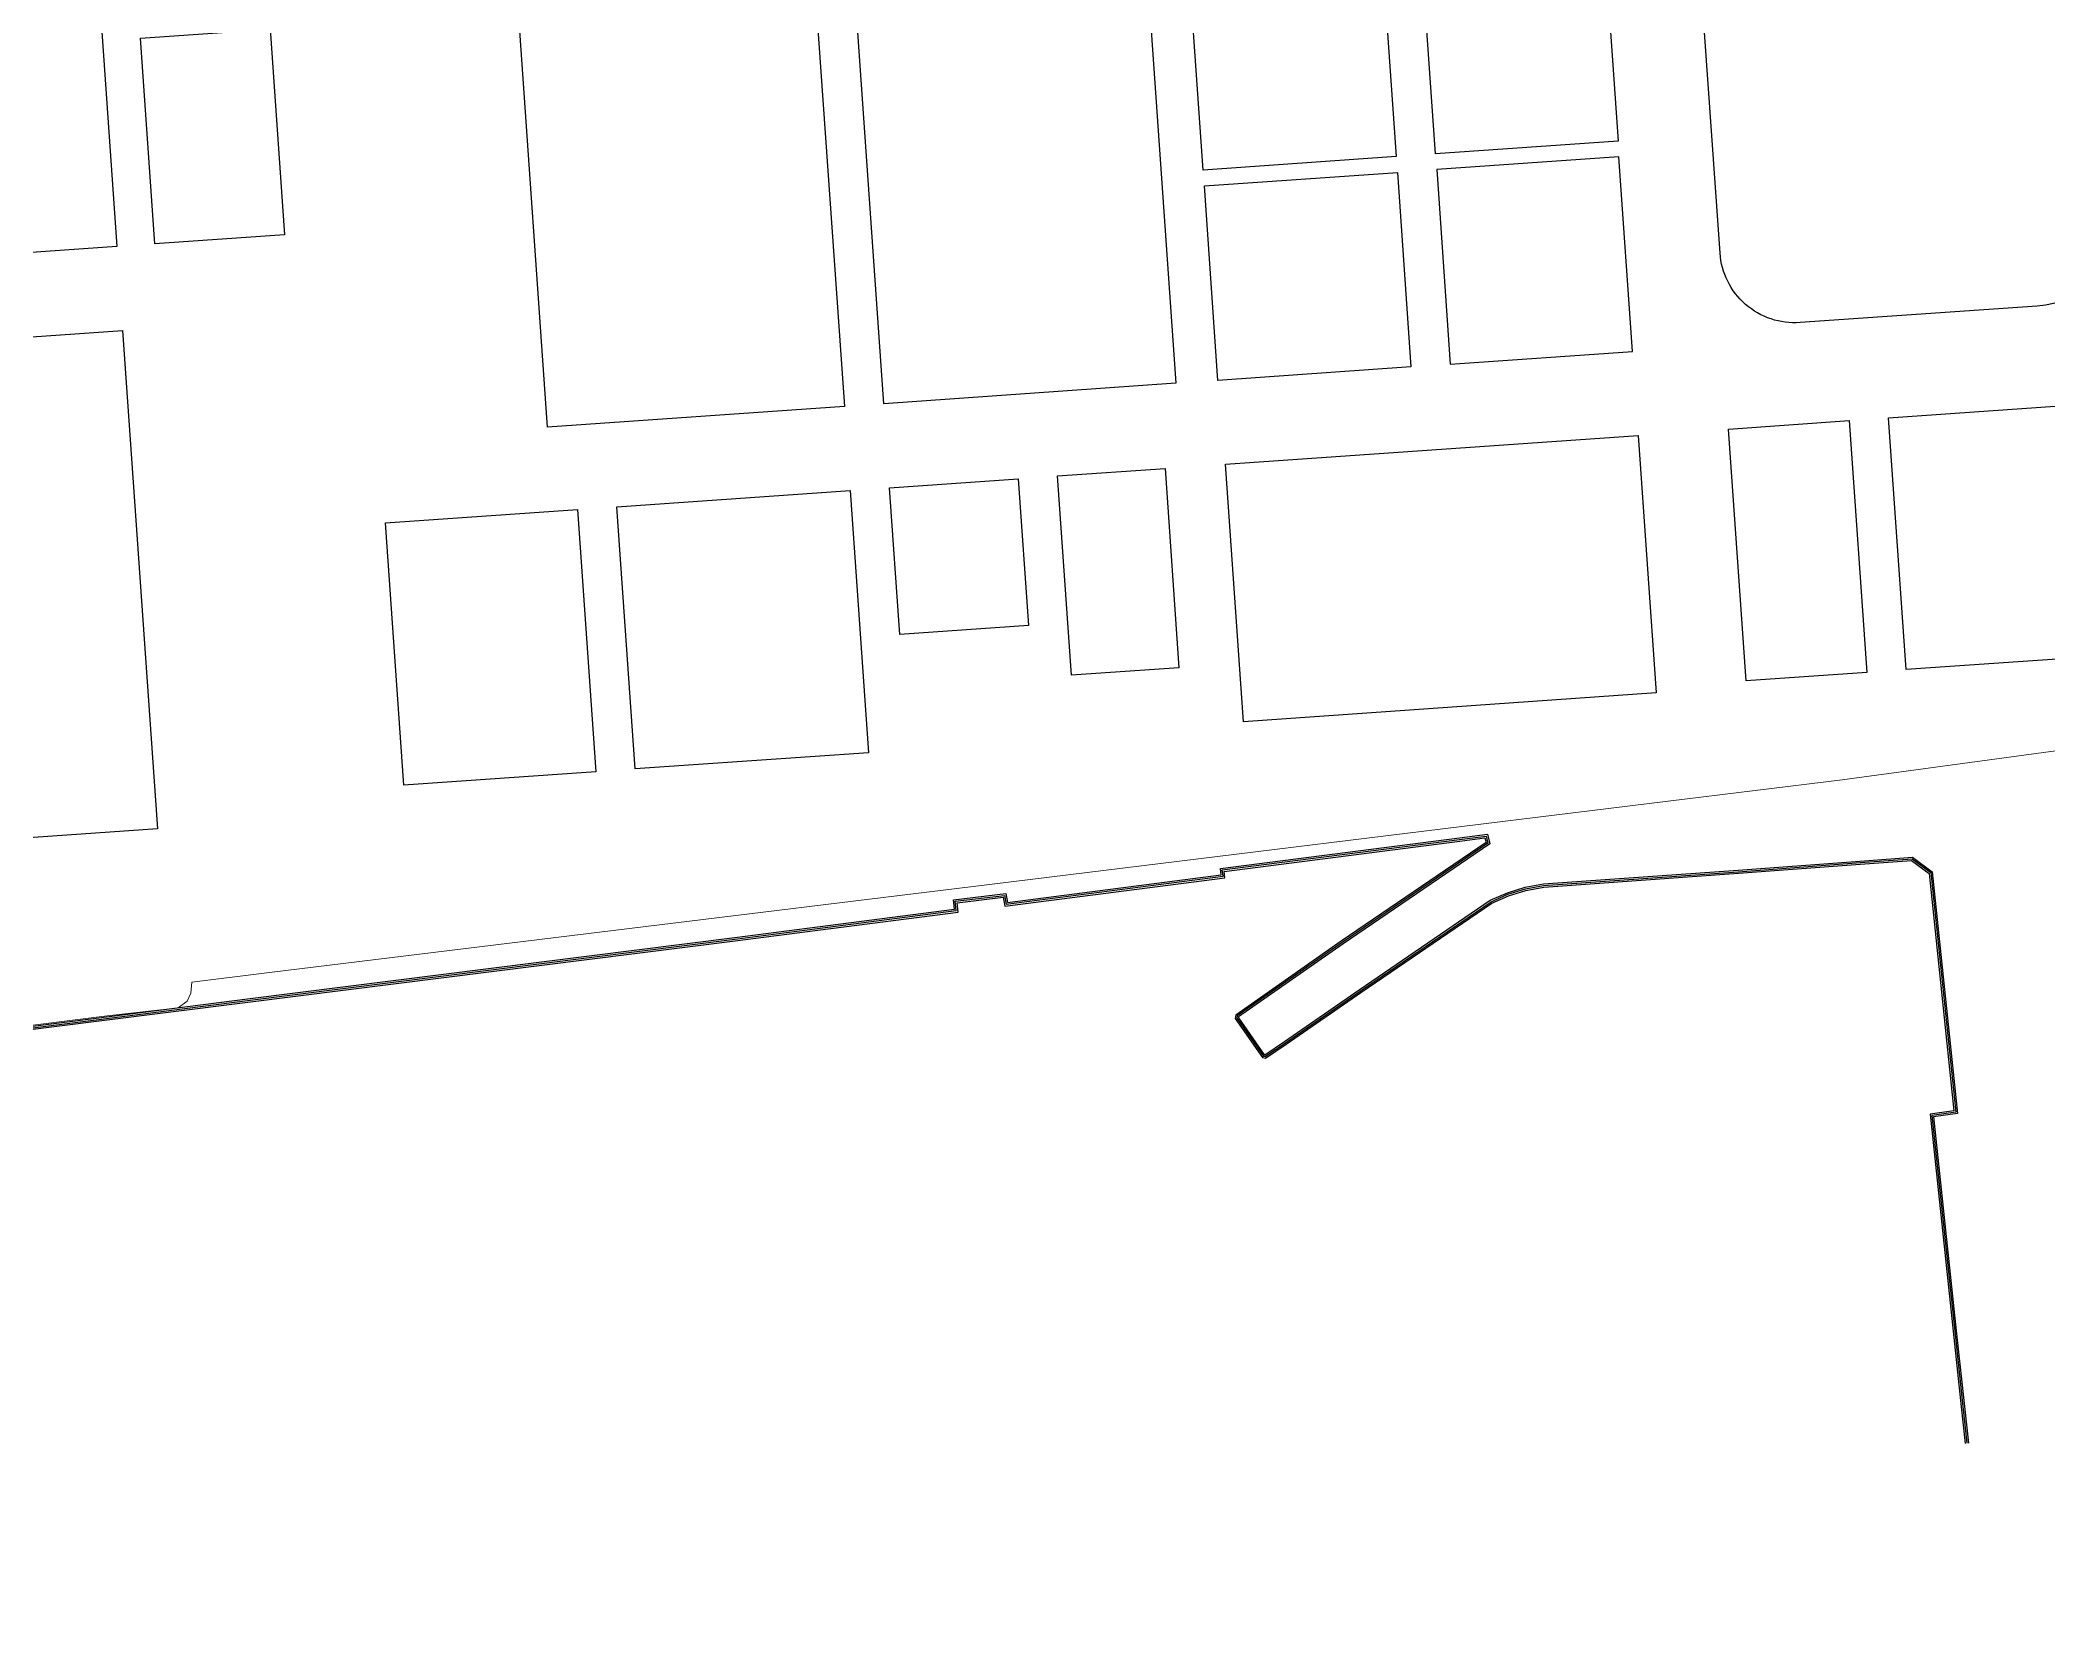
# Model space of a CAD drawing. Header units: millimetres. Extents: x 832508 to 836017, y 816085 to 819654.
# Drawn here: x 834900 to 835276.3, y 817853.6 to 818149.4 of the extents above; entities that cross this region are included whole.
import ezdxf

# ---------------------------------------------------------------- set-up
doc = ezdxf.new("R2010")
doc.units = ezdxf.units.MM
doc.header["$LTSCALE"] = 10
doc.linetypes.add('HIDDEN', pattern=[9.525, 6.35, -3.175])
doc.layers.add('DLN030_1', color=1, linetype='Continuous')
doc.layers.add('DLN956__', color=4, linetype='Continuous')
doc.layers.add('DLN_140', color=1, linetype='Continuous', lineweight=5)
doc.layers.add('DW-TITLE', color=7, linetype='Continuous', lineweight=0)
doc.styles.get("Standard").update_dxf_attribs({"font": 'arial.ttf'})
doc.dimstyles.new('ISO-25', dxfattribs={"dimtxt": 2.5, "dimasz": 2.5, "dimexe": 1.25, "dimexo": 0.625, "dimtad": 1, "dimdec": 3, "dimdsep": 46, "dimtxsty": 'Standard', "dimcen": 2.5, "dimadec": 4, "dimazin": 0, "dimtfac": 1, "dimtdec": 3, "dimtmove": 2, "dimatfit": 3, "dimfxl": 0, "dimarcsym": 0})

# ---------------------------------------------------------------- blocks, each defined once
blk = doc.blocks.new('seawall')
at = {"layer": 'DLN956__', "color": 6, "linetype": 'Continuous', "lineweight": 30, "flags": 128}
for points in [[(834855.89, 817959.2), (834910.44, 817966.08), (834938.8, 817969.66), (835030.16, 817981.18), (835045.64, 817983.18), (835071.35, 817986.48), (835071.17, 817988.24), (835080.94, 817989.42), (835081.26, 817987.76), (835121.35, 817992.92), (835121.2, 817994.11), (835166, 817999.87), (835171.23, 818000.54), (835171.67, 817998.77), (835144.19, 817980.02), (835124.61, 817966.29), (835124.58, 817966.15), (835129.42, 817959.2), (835129.53, 817959.18), (835133.19, 817961.7), (835147.2, 817971.35), (835171.76, 817988.16), (835174.97, 817989.58), (835178.31, 817990.61), (835181.74, 817991.24), (835218.23, 817993.83), (835241.93, 817995.59), (835250.92, 817996.26), (835254.61, 817993.52), (835259.34, 817948.16), (835254.87, 817947.57), (835259.12, 817907.41), (835260.65, 817893.27), (835261.38, 817886.39)], [(834855.93, 817958.9), (834910.48, 817965.78), (834938.83, 817969.36), (835030.2, 817980.89), (835045.68, 817982.88), (835071.68, 817986.22), (835071.5, 817987.98), (835080.7, 817989.09), (835081.02, 817987.42), (835121.69, 817992.66), (835121.54, 817993.85), (835166.03, 817999.57), (835171, 818000.21), (835171.33, 817998.9), (835144.02, 817980.27), (835124.33, 817966.47), (835124.27, 817966.08), (835129.24, 817958.93), (835129.59, 817958.86), (835133.36, 817961.45), (835147.37, 817971.11), (835171.91, 817987.9), (835175.08, 817989.3), (835178.38, 817990.32), (835181.78, 817990.94), (835218.25, 817993.53), (835241.95, 817995.29), (835250.83, 817995.95), (835254.32, 817993.36), (835259.02, 817948.42), (835254.54, 817947.83), (835258.82, 817907.38), (835260.35, 817893.24), (835261.08, 817886.36)]]:
    blk.add_lwpolyline(points, dxfattribs=at)
at = {"layer": 'DLN956__', "color": 2, "linetype": 'Continuous', "lineweight": 30, "flags": 128}
blk.add_lwpolyline([(834855.97, 817958.6), (834910.52, 817965.49), (834938.87, 817969.06), (835030.24, 817980.59), (835045.72, 817982.58), (835072.01, 817985.96), (835071.83, 817987.71), (835080.45, 817988.76), (835080.77, 817987.09), (835122.03, 817992.4), (835121.87, 817993.59), (835166.07, 817999.27), (835170.78, 817999.88), (835170.99, 817999.03), (835143.85, 817980.52), (835124.06, 817966.64), (835123.95, 817966.01), (835129.06, 817958.66), (835129.66, 817958.54), (835133.53, 817961.21), (835147.54, 817970.86), (835172.05, 817987.63), (835175.18, 817989.02), (835178.45, 817990.03), (835181.81, 817990.64), (835218.28, 817993.23), (835241.97, 817994.99), (835250.74, 817995.64), (835254.04, 817993.2), (835258.69, 817948.67), (835254.22, 817948.09), (835258.52, 817907.35), (835260.05, 817893.21), (835260.78, 817886.33)], dxfattribs=at)
blk = doc.blocks.new('*D29')
at = {"layer": 'Defpoints', "color": 0}
for p in [(834415.7, 817921.93), (834411.59, 817916.81), (834435.92, 817897.31)]:
    blk.add_point(p, dxfattribs=at)
at = {"layer": 'DLN030_1', "color": 0, "linetype": 'Continuous', "lineweight": -2}
for p, q in [((834802.44, 818404.52), (835197.4, 818897.36)), ((834826.77, 818385.02), (835221.72, 818877.86)), ((834440.03, 817902.44), (834415.7, 817921.93))]:
    blk.add_line(p, q, dxfattribs=at)
at = {"layer": 'DLN030_1', "color": 0, "insert": (835796.63, 819620.17), "char_height": 2.5, "attachment_point": 5, "rotation": 321.2916}
blk.add_mtext('30 m', dxfattribs=at)
blk = doc.blocks.new('*D30')
at = {"layer": 'Defpoints', "color": 0}
for p in [(834403.14, 817932), (834399.03, 817926.87), (834411.59, 817916.81)]:
    blk.add_point(p, dxfattribs=at)
at = {"layer": 'DLN030_1', "color": 0, "linetype": 'Continuous', "lineweight": -2}
for p, q in [((834789.88, 818414.59), (835184.84, 818907.42)), ((834802.44, 818404.52), (835197.4, 818897.36)), ((834415.7, 817921.93), (834403.14, 817932))]:
    blk.add_line(p, q, dxfattribs=at)
at = {"layer": 'DLN030_1', "color": 0, "insert": (834410.87, 817928.73), "char_height": 2.5, "attachment_point": 5, "rotation": 321.2916}
blk.add_mtext('AEL TUNNEL', dxfattribs=at)
blk = doc.blocks.new('*D31')
at = {"layer": 'Defpoints', "color": 0}
for p in [(834378.92, 817951.41), (834374.81, 817946.29), (834399.03, 817926.87)]:
    blk.add_point(p, dxfattribs=at)
at = {"layer": 'DLN030_1', "color": 0, "linetype": 'Continuous', "lineweight": -2}
for p, q in [((834765.66, 818434), (835160.61, 818926.84)), ((834789.88, 818414.59), (835184.84, 818907.42)), ((834403.14, 817932), (834378.92, 817951.41))]:
    blk.add_line(p, q, dxfattribs=at)
at = {"layer": 'DLN030_1', "color": 0, "insert": (835759.79, 819649.69), "char_height": 2.5, "attachment_point": 5, "rotation": 321.2916}
blk.add_mtext('30 m', dxfattribs=at)
blk = doc.blocks.new('Key_Plan')
at = {"layer": 'DW-TITLE'}
blk.add_line((34.743, -23.119), (34.513, -23.135), dxfattribs=at)
at = {"layer": 'DW-TITLE', "linetype": 'Continuous', "lineweight": 30, "flags": 128}
blk.add_lwpolyline([(51.674, -14.186, -0.414214), (52.435, -13.31), (56.229, -13.045, -0.520567), (57.075, -14.09), (56.369, -16.55, -0.315299), (55.33, -17.392), (52.733, -17.574, -0.414214), (51.857, -16.812)], format="xyb", close=True, dxfattribs=at)
at = {"layer": 'DW-TITLE', "linetype": 'Continuous', "lineweight": 30}
for points in [[(50.587, -13.396), (50.74, -15.586), (48.742, -15.725), (48.589, -13.536)], [(46.044, -13.714), (48.158, -13.566), (48.311, -15.755), (46.197, -15.903)], [(45.584, -13.746), (45.898, -18.239), (42.697, -18.463), (42.383, -13.97)], [(34.121, -14.23), (34.297, -16.741), (30.494, -17.007), (30.325, -14.495)], [(34.559, -14.459), (35.978, -14.36), (36.136, -16.612), (34.716, -16.711)], [(50.899, -17.89), (50.75, -15.758), (48.754, -15.898), (48.903, -18.029)], [(48.323, -15.928), (48.472, -18.059), (46.358, -18.207), (46.209, -16.076)], [(34.361, -17.66), (34.743, -23.119), (31.031, -23.378), (30.649, -17.92)], [(55.891, -18.465), (56.084, -21.223), (53.895, -21.376), (53.702, -18.618)], [(53.271, -18.648), (53.464, -21.406), (52.142, -21.498), (51.95, -18.74)], [(51.157, -21.631), (46.636, -21.947), (46.439, -19.125), (50.962, -18.809)], [(44.282, -20.893), (42.874, -20.991), (42.762, -19.383), (44.169, -19.284)], [(45.778, -19.172), (45.931, -21.355), (44.753, -21.437), (44.6, -19.254)], [(39.774, -19.591), (42.331, -19.413), (42.532, -22.286), (39.975, -22.464)], [(39.343, -19.622), (39.544, -22.495), (37.441, -22.642), (37.24, -19.769)]]:
    blk.add_lwpolyline(points, close=True, dxfattribs=at)
blk.add_lwpolyline([(42.266, -18.493), (39.014, -18.721), (38.696, -14.17), (41.948, -13.942), (42.266, -18.493)], dxfattribs=at)

msp = doc.modelspace()

# ---------------------------------------------------------------- linework, layer by layer
at = {"layer": 'DLN_140', "color": 6, "linetype": 'HIDDEN', "ltscale": 200}
msp.add_lwpolyline([(834877.1408, 817962.0587), (834912.5111, 817966.4888), (834925.8179, 817967.996), (834927.5292, 817969.2203), (834928.2232, 817970.7305), (834928.4194, 817972.8184), (834942.9387, 817974.5996), (835038.558, 817986.3293), (835074.8381, 817990.78), (835205.0971, 818006.7583), (835237.7358, 818010.7625), (835327.9945, 818023.0224)], dxfattribs=at)

# ---------------------------------------------------------------- block references
at = {"xscale": 17.11398530192622, "yscale": 17.11398530192622, "zscale": 17.11398530192622}
msp.add_blockref('Key_Plan', (834327.3597, 818397.2368), dxfattribs=at)
at = {"layer": 'DLN956__'}
msp.add_blockref('seawall', (0, 0), dxfattribs=at)

# ---------------------------------------------------------------- dimensions: what is measured, and where the dimension line sits
at = {"layer": 'DLN030_1'}
dim = msp.add_linear_dim(base=(834378.9168, 817951.4122), p1=(834399.0308, 817926.8731), p2=(834374.808, 817946.2851), angle=321.291636, text='30 m', dimstyle='ISO-25', override={"dimscale": 1000, "dimtxt": 0.0025, "dimasz": 0.0015, "dimfxl": 15, "dimarcsym": 2}, dxfattribs=at)
dim.commit()
dim.dimension.update_dxf_attribs({"geometry": '*D31', "text_midpoint": (835759.7945, 819649.6947)})
dim = msp.add_aligned_dim(p1=(834435.9183, 817897.3118), p2=(834411.5932, 817916.8058), distance=-6.5703, text='30 m', dimstyle='ISO-25', override={"dimscale": 1000, "dimtxt": 0.0025, "dimasz": 0.0015, "dimfxl": 15, "dimarcsym": 2}, dxfattribs=at)
dim.commit()
dim.dimension.update_dxf_attribs({"geometry": '*D29', "text_midpoint": (835796.6308, 819620.1744)})
dim = msp.add_linear_dim(base=(834403.1396, 817932.0002), p1=(834411.5932, 817916.8058), p2=(834399.0308, 817926.8731), angle=321.291636, text='AEL TUNNEL', dimstyle='ISO-25', override={"dimscale": 1000, "dimtxt": 0.0025, "dimasz": 0.0015, "dimfxl": 15, "dimarcsym": 2}, dxfattribs=at)
dim.commit()
dim.dimension.update_dxf_attribs({"geometry": '*D30', "text_midpoint": (834410.8653, 817928.7331), "dimtype": 160})

doc.saveas('drawing.dxf')
